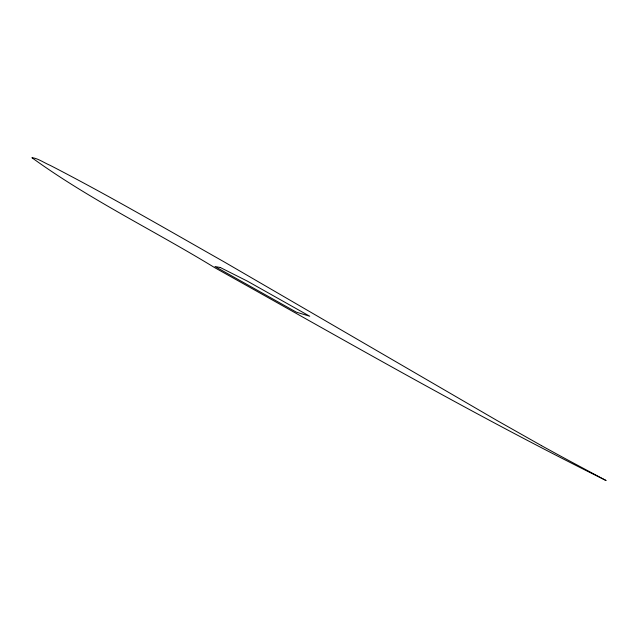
<?xml version="1.0" encoding="UTF-8"?>
<svg xmlns="http://www.w3.org/2000/svg" width="638" height="638" viewBox="0 0 638 638"><rect width="100%" height="100%" fill="white"/><g stroke="black" fill="none" stroke-linecap="round" stroke-linejoin="round"><path stroke-width="0.96" d="M541.526 445.659L497.488 420.777L224.113 261.867C166.438 229.17 109.13 195.738 50.179 165.362C44.413 162.985 37.522 158.088 31.908 157.706C89.288 199.343 154.221 230.629 214.647 267.625L215.453 268.088C344.863 340.309 473.221 414.764 606.1 480.534L575.811 464.297A225.996 13.613 27.2 0 1 541.495 445.651M220.301 267.513L214.998 266.517L296.359 312.165L309.741 316.233L247.329 281.111L220.301 267.513"/></g></svg>
